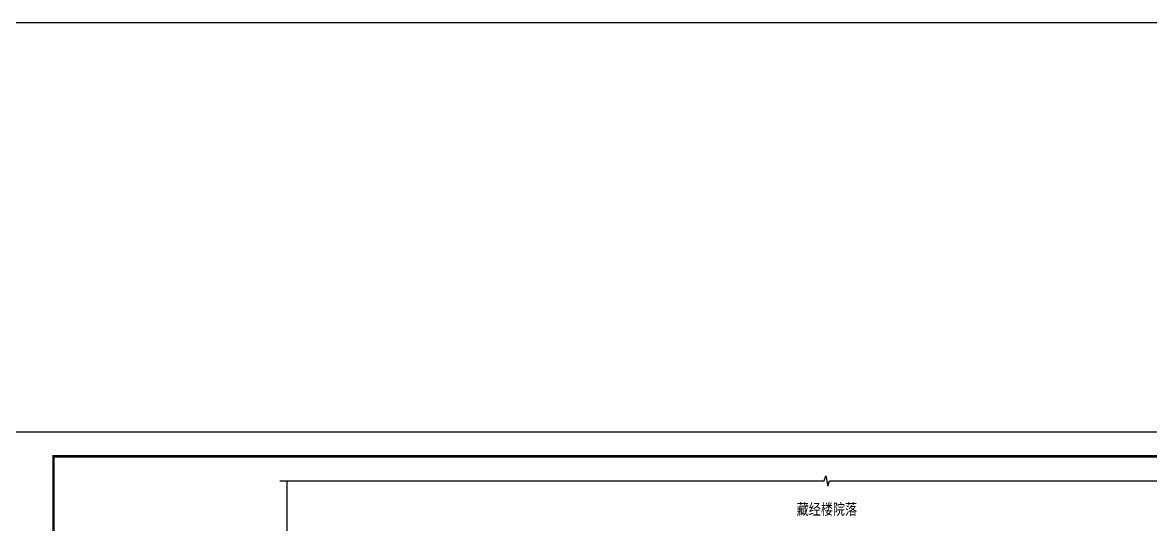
# Model space of a CAD drawing. Extents: x 8254 to 366479, y -216343 to -120021.
# Drawn here: x 246446 to 292868, y -140697 to -120021 of the extents above; entities that cross this region are included whole.
import ezdxf

# ---------------------------------------------------------------- set-up
doc = ezdxf.new("R2010")
doc.units = 0
doc.header["$LTSCALE"] = 500
doc.header["$MEASUREMENT"] = 0
doc.layers.get('0').update_dxf_attribs({"linetype": 'CONTINUOUS'})
doc.layers.add('DIM_SYMB', color=3, linetype='CONTINUOUS')
doc.layers.add('PUB_TITLE', color=4, linetype='CONTINUOUS')
doc.styles.add('宋体', font='SimSun.ttf', dxfattribs={"width": 0.8})

# ---------------------------------------------------------------- blocks, each defined once
blk = doc.blocks.new('GRTHRTH')
at = {"color": 251, "const_width": 50}
blk.add_lwpolyline([(301699.227, -138904.538), (301699.227, -141055.504), (257329.227, -141055.504), (257329.227, -138904.538)], dxfattribs=at)
at = {"layer": 'DIM_SYMB', "color": 251}
blk.add_lwpolyline([(257032.299, -138904.538), (279434.752, -138904.538), (279511.186, -138694.538), (279585.243, -139114.538), (279659.752, -138904.538), (302062.205, -138904.538)], dxfattribs=at)

msp = doc.modelspace()

# ---------------------------------------------------------------- linework, layer by layer
at = {"color": 1}
msp.add_lwpolyline([(8253.919, -120020.811), (366478.78, -120020.811), (366478.78, -216343.485), (8253.919, -216343.485)], close=True, dxfattribs=at)
at = {"layer": 'PUB_TITLE'}
msp.add_lwpolyline([(245221.08, -178891.405), (319521.08, -178891.405), (319521.08, -136891.405), (245221.08, -136891.405)], close=True, dxfattribs=at)
at = {"layer": 'PUB_TITLE', "const_width": 100}
msp.add_lwpolyline([(247721.08, -177891.405), (318521.08, -177891.405), (318521.08, -137891.405), (247721.08, -137891.405)], close=True, dxfattribs=at)

# ---------------------------------------------------------------- block references
msp.add_blockref('GRTHRTH', (0, 0))

# ---------------------------------------------------------------- texts
at = {"color": 7, "style": '宋体', "width": 0.8}
msp.add_text('藏经楼院落', height=455.6962, dxfattribs=at).set_placement((278307.917, -140296.717, 1099890))

doc.saveas('drawing.dxf')
